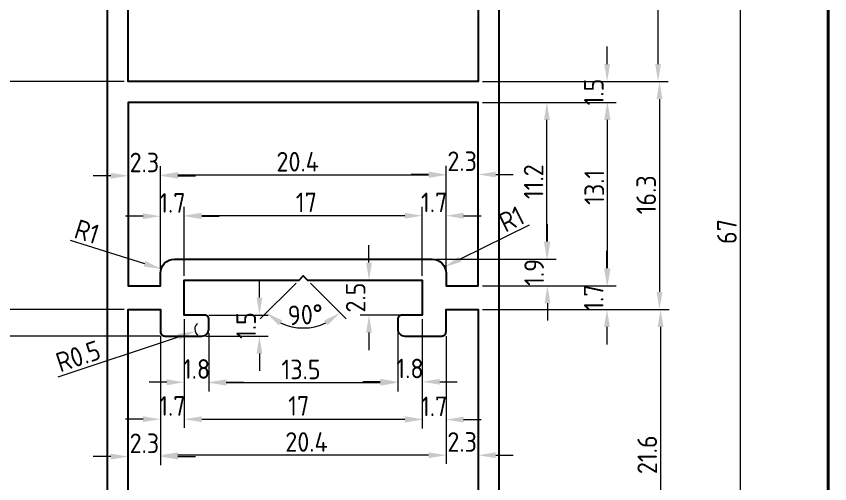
# Model space of a CAD drawing. Extents: x -52 to 128, y 228 to 491.
# Drawn here: x 12.2 to 128.4, y 353.8 to 420.7 of the extents above; entities that cross this region are included whole.
import ezdxf

# ---------------------------------------------------------------- set-up
doc = ezdxf.new("R2010")
doc.units = 0
doc.header["$MEASUREMENT"] = 0
doc.linetypes.add('SOLID', pattern=[0])
doc.layers.get('0').update_dxf_attribs({"linetype": 'SOLID'})
doc.layers.add('DIM', color=5, linetype='SOLID')
doc.styles.add('ISO Proportional', font='isocp')
doc.dimstyles.new('.5', dxfattribs={"dimtxt": 2.8, "dimasz": 2.5, "dimexe": 1.25, "dimexo": 0.6, "dimgap": 0.5, "dimtad": 3, "dimdec": 1, "dimlfac": 0.5, "dimdsep": 46, "dimlunit": 6, "dimtxsty": 'ISO Proportional', "dimcen": 0, "dimclrd": 252, "dimclre": 252, "dimclrt": 5, "dimadec": 0, "dimazin": 0, "dimtfac": 1, "dimtdec": 1, "dimtofl": 0, "dimtmove": 0, "dimatfit": 3, "dimfxl": 1, "dimtvp": 1, "dimtolj": 1, "dimtzin": 0, "dimlwd": 15, "dimlwe": 15, "dimarcsym": 0})

# ---------------------------------------------------------------- blocks, each defined once
blk = doc.blocks.new('*D199')
at = {"layer": 'Defpoints', "color": 0, "linetype": 'Continuous', "transparency": 16777216}
for p in [(73.22, 450.32), (73.22, 316.32), (115.65, 316.32)]:
    blk.add_point(p, dxfattribs=at)
at = {"layer": 'DIM', "color": 252, "linetype": 'Continuous', "lineweight": 15, "transparency": 16777216}
for p, q in [((73.82, 450.32), (116.9, 450.32)), ((115.65, 447.82), (115.65, 318.82)), ((73.82, 316.32), (116.9, 316.32))]:
    blk.add_line(p, q, dxfattribs=at)
at = {"layer": 'DIM', "color": 252, "linetype": 'Continuous', "transparency": 16777216}
for points in [[(115.24, 447.82), (116.07, 447.82), (115.65, 450.32)], [(115.24, 318.82), (116.07, 318.82), (115.65, 316.32)]]:
    blk.add_solid(points, dxfattribs=at)
at = {"layer": 'DIM', "color": 5, "linetype": 'Continuous', "transparency": 16777216, "insert": (113.75, 389.86), "char_height": 2.8, "attachment_point": 5, "rotation": 90, "style": 'ISO Proportional'}
blk.add_mtext('\\A1;67', dxfattribs=at)
blk = doc.blocks.new('*D200')
at = {"layer": 'Defpoints', "color": 0, "linetype": 'Continuous', "transparency": 16777216}
for p in [(78.22, 411.32), (78.22, 378.72), (104.12, 378.72)]:
    blk.add_point(p, dxfattribs=at)
at = {"layer": 'DIM', "color": 252, "linetype": 'Continuous', "lineweight": 15, "transparency": 16777216}
for p, q in [((78.82, 411.32), (105.37, 411.32)), ((104.12, 408.82), (104.12, 381.22)), ((78.82, 378.72), (105.37, 378.72))]:
    blk.add_line(p, q, dxfattribs=at)
at = {"layer": 'DIM', "color": 252, "linetype": 'Continuous', "transparency": 16777216}
for points in [[(103.7, 408.82), (104.54, 408.82), (104.12, 411.32)], [(103.7, 381.22), (104.54, 381.22), (104.12, 378.72)]]:
    blk.add_solid(points, dxfattribs=at)
at = {"layer": 'DIM', "color": 5, "linetype": 'Continuous', "transparency": 16777216, "insert": (102.22, 395.11), "char_height": 2.8, "attachment_point": 5, "rotation": 90, "style": 'ISO Proportional'}
blk.add_mtext('\\A1;16.3', dxfattribs=at)
blk = doc.blocks.new('*D201')
at = {"layer": 'Defpoints', "color": 0, "linetype": 'Continuous', "transparency": 16777216}
for p in [(73.22, 447.32), (103.92, 447.32), (78.22, 411.32)]:
    blk.add_point(p, dxfattribs=at)
at = {"layer": 'DIM', "color": 252, "linetype": 'Continuous', "lineweight": 15, "transparency": 16777216}
for p, q in [((73.82, 447.32), (105.17, 447.32)), ((103.92, 413.82), (103.92, 444.82)), ((78.82, 411.32), (105.17, 411.32))]:
    blk.add_line(p, q, dxfattribs=at)
at = {"layer": 'DIM', "color": 252, "linetype": 'Continuous', "transparency": 16777216}
for points in [[(103.5, 444.82), (104.33, 444.82), (103.92, 447.32)], [(103.5, 413.82), (104.33, 413.82), (103.92, 411.32)]]:
    blk.add_solid(points, dxfattribs=at)
at = {"layer": 'DIM', "color": 5, "linetype": 'Continuous', "transparency": 16777216, "insert": (102.02, 429.93), "char_height": 2.8, "attachment_point": 5, "rotation": 90, "style": 'ISO Proportional'}
blk.add_mtext('\\A1;18', dxfattribs=at)
blk = doc.blocks.new('*D204')
at = {"layer": 'Defpoints', "color": 0, "linetype": 'Continuous', "transparency": 16777216}
for p in [(78.22, 408.32), (96.7, 408.32), (78.22, 382.12)]:
    blk.add_point(p, dxfattribs=at)
at = {"layer": 'DIM', "color": 252, "linetype": 'Continuous', "lineweight": 15, "transparency": 16777216}
for p, q in [((78.82, 408.32), (97.95, 408.32)), ((96.7, 384.62), (96.7, 405.82)), ((78.82, 382.12), (97.95, 382.12))]:
    blk.add_line(p, q, dxfattribs=at)
at = {"layer": 'DIM', "color": 252, "linetype": 'Continuous', "transparency": 16777216}
for points in [[(96.28, 405.82), (97.12, 405.82), (96.7, 408.32)], [(96.28, 384.62), (97.12, 384.62), (96.7, 382.12)]]:
    blk.add_solid(points, dxfattribs=at)
at = {"layer": 'DIM', "color": 5, "linetype": 'Continuous', "transparency": 16777216, "insert": (94.8, 396.19), "char_height": 2.8, "attachment_point": 5, "rotation": 90, "style": 'ISO Proportional'}
blk.add_mtext('\\A1;13.1', dxfattribs=at)
blk = doc.blocks.new('*D205')
at = {"layer": 'Defpoints', "color": 0, "linetype": 'Continuous', "transparency": 16777216}
for p in [(78.22, 411.32), (96.64, 411.32), (78.22, 408.32)]:
    blk.add_point(p, dxfattribs=at)
at = {"layer": 'DIM', "color": 252, "linetype": 'Continuous', "lineweight": 15, "transparency": 16777216}
for p, q in [((96.64, 413.82), (96.64, 416.32)), ((78.82, 411.32), (97.89, 411.32)), ((78.82, 408.32), (97.89, 408.32)), ((96.64, 405.82), (96.64, 403.32))]:
    blk.add_line(p, q, dxfattribs=at)
at = {"layer": 'DIM', "color": 252, "linetype": 'Continuous', "transparency": 16777216}
for points in [[(96.22, 413.82), (97.05, 413.82), (96.64, 411.32)], [(96.22, 405.82), (97.05, 405.82), (96.64, 408.32)]]:
    blk.add_solid(points, dxfattribs=at)
at = {"layer": 'DIM', "color": 5, "linetype": 'Continuous', "transparency": 16777216, "insert": (94.74, 409.82), "char_height": 2.8, "attachment_point": 5, "rotation": 90, "style": 'ISO Proportional'}
blk.add_mtext('\\A1;1.5', dxfattribs=at)
blk = doc.blocks.new('*D206')
at = {"layer": 'Defpoints', "color": 0, "linetype": 'Continuous', "transparency": 16777216}
for p in [(78.22, 382.12), (96.61, 382.12), (78.22, 378.72)]:
    blk.add_point(p, dxfattribs=at)
at = {"layer": 'DIM', "color": 252, "linetype": 'Continuous', "lineweight": 15, "transparency": 16777216}
for p, q in [((96.61, 384.62), (96.61, 387.12)), ((78.82, 382.12), (97.86, 382.12)), ((78.82, 378.72), (97.86, 378.72)), ((96.61, 376.22), (96.61, 373.72))]:
    blk.add_line(p, q, dxfattribs=at)
at = {"layer": 'DIM', "color": 252, "linetype": 'Continuous', "transparency": 16777216}
for points in [[(96.2, 384.62), (97.03, 384.62), (96.61, 382.12)], [(96.2, 376.22), (97.03, 376.22), (96.61, 378.72)]]:
    blk.add_solid(points, dxfattribs=at)
at = {"layer": 'DIM', "color": 5, "linetype": 'Continuous', "transparency": 16777216, "insert": (94.71, 380.42), "char_height": 2.8, "attachment_point": 5, "rotation": 90, "style": 'ISO Proportional'}
blk.add_mtext('\\A1;1.7', dxfattribs=at)
blk = doc.blocks.new('*D207')
at = {"layer": 'Defpoints', "color": 0, "linetype": 'Continuous', "transparency": 16777216}
for p in [(78.22, 378.72), (78.22, 335.52), (104.27, 335.52)]:
    blk.add_point(p, dxfattribs=at)
at = {"layer": 'DIM', "color": 252, "linetype": 'Continuous', "lineweight": 15, "transparency": 16777216}
for p, q in [((78.82, 378.72), (105.52, 378.72)), ((104.27, 376.22), (104.27, 338.02)), ((78.82, 335.52), (105.52, 335.52))]:
    blk.add_line(p, q, dxfattribs=at)
at = {"layer": 'DIM', "color": 252, "linetype": 'Continuous', "transparency": 16777216}
for points in [[(103.85, 376.22), (104.68, 376.22), (104.27, 378.72)], [(103.85, 338.02), (104.68, 338.02), (104.27, 335.52)]]:
    blk.add_solid(points, dxfattribs=at)
at = {"layer": 'DIM', "color": 5, "linetype": 'Continuous', "transparency": 16777216, "insert": (102.37, 357.94), "char_height": 2.8, "attachment_point": 5, "rotation": 90, "style": 'ISO Proportional'}
blk.add_mtext('\\A1;21.6', dxfattribs=at)
blk = doc.blocks.new('*D209')
at = {"layer": 'Defpoints', "color": 0, "linetype": 'Continuous', "transparency": 16777216}
for p in [(78.22, 408.32), (88.03, 408.32), (71.62, 385.92)]:
    blk.add_point(p, dxfattribs=at)
at = {"layer": 'DIM', "color": 252, "linetype": 'Continuous', "lineweight": 15, "transparency": 16777216}
for p, q in [((78.82, 408.32), (89.28, 408.32)), ((88.03, 388.42), (88.03, 405.82)), ((72.22, 385.92), (89.28, 385.92))]:
    blk.add_line(p, q, dxfattribs=at)
at = {"layer": 'DIM', "color": 252, "linetype": 'Continuous', "transparency": 16777216}
for points in [[(87.61, 405.82), (88.45, 405.82), (88.03, 408.32)], [(87.61, 388.42), (88.45, 388.42), (88.03, 385.92)]]:
    blk.add_solid(points, dxfattribs=at)
at = {"layer": 'DIM', "color": 5, "linetype": 'Continuous', "transparency": 16777216, "insert": (86.13, 396.99), "char_height": 2.8, "attachment_point": 5, "rotation": 90, "style": 'ISO Proportional'}
blk.add_mtext('\\A1;11.2', dxfattribs=at)
blk = doc.blocks.new('*D210')
at = {"layer": 'Defpoints', "color": 0, "linetype": 'Continuous', "transparency": 16777216}
for p in [(71.62, 385.92), (88.11, 385.92), (78.22, 382.12)]:
    blk.add_point(p, dxfattribs=at)
at = {"layer": 'DIM', "color": 252, "linetype": 'Continuous', "lineweight": 15, "transparency": 16777216}
for p, q in [((88.11, 388.42), (88.11, 390.92)), ((72.22, 385.92), (89.36, 385.92)), ((78.82, 382.12), (89.36, 382.12)), ((88.11, 379.62), (88.11, 377.12))]:
    blk.add_line(p, q, dxfattribs=at)
at = {"layer": 'DIM', "color": 252, "linetype": 'Continuous', "transparency": 16777216}
for points in [[(87.69, 388.42), (88.52, 388.42), (88.11, 385.92)], [(87.69, 379.62), (88.52, 379.62), (88.11, 382.12)]]:
    blk.add_solid(points, dxfattribs=at)
at = {"layer": 'DIM', "color": 5, "linetype": 'Continuous', "transparency": 16777216, "insert": (86.21, 384.02), "char_height": 2.8, "attachment_point": 5, "rotation": 90, "style": 'ISO Proportional'}
blk.add_mtext('\\A1;1.9', dxfattribs=at)
blk = doc.blocks.new('*D211')
at = {"layer": 'Defpoints', "color": 0, "linetype": 'Continuous', "transparency": 16777216}
for p in [(32.82, 397.95), (32.82, 383.92), (73.62, 383.92)]:
    blk.add_point(p, dxfattribs=at)
at = {"layer": 'DIM', "color": 252, "linetype": 'Continuous', "lineweight": 15, "transparency": 16777216}
for p, q in [((32.82, 384.52), (32.82, 399.2)), ((73.62, 384.52), (73.62, 399.2)), ((71.12, 397.95), (35.32, 397.95))]:
    blk.add_line(p, q, dxfattribs=at)
at = {"layer": 'DIM', "color": 252, "linetype": 'Continuous', "transparency": 16777216}
for points in [[(35.32, 398.37), (35.32, 397.53), (32.82, 397.95)], [(71.12, 398.37), (71.12, 397.53), (73.62, 397.95)]]:
    blk.add_solid(points, dxfattribs=at)
at = {"layer": 'DIM', "color": 5, "linetype": 'Continuous', "transparency": 16777216, "insert": (52.42, 399.85), "char_height": 2.8, "attachment_point": 5, "style": 'ISO Proportional'}
blk.add_mtext('\\A1;20.4', dxfattribs=at)
blk = doc.blocks.new('*D212')
at = {"layer": 'Defpoints', "color": 0, "linetype": 'Continuous', "transparency": 16777216}
for p in [(78.22, 398.02), (73.62, 383.92), (78.22, 382.12)]:
    blk.add_point(p, dxfattribs=at)
at = {"layer": 'DIM', "color": 252, "linetype": 'Continuous', "lineweight": 15, "transparency": 16777216}
for p, q in [((73.62, 384.52), (73.62, 399.27)), ((78.22, 382.72), (78.22, 399.27)), ((71.12, 398.02), (68.62, 398.02)), ((80.72, 398.02), (83.22, 398.02))]:
    blk.add_line(p, q, dxfattribs=at)
at = {"layer": 'DIM', "color": 252, "linetype": 'Continuous', "transparency": 16777216}
for points in [[(71.12, 398.44), (71.12, 397.61), (73.62, 398.02)], [(80.72, 398.44), (80.72, 397.61), (78.22, 398.02)]]:
    blk.add_solid(points, dxfattribs=at)
at = {"layer": 'DIM', "color": 5, "linetype": 'Continuous', "transparency": 16777216, "insert": (75.92, 399.92), "char_height": 2.8, "attachment_point": 5, "style": 'ISO Proportional'}
blk.add_mtext('\\A1;2.3', dxfattribs=at)
blk = doc.blocks.new('*D213')
at = {"layer": 'Defpoints', "color": 0, "linetype": 'Continuous', "transparency": 16777216}
for p in [(28.22, 397.84), (32.82, 383.92), (28.22, 382.12)]:
    blk.add_point(p, dxfattribs=at)
at = {"layer": 'DIM', "color": 252, "linetype": 'Continuous', "lineweight": 15, "transparency": 16777216}
for p, q in [((28.22, 382.72), (28.22, 399.09)), ((32.82, 384.52), (32.82, 399.09)), ((25.72, 397.84), (23.22, 397.84)), ((35.32, 397.84), (37.82, 397.84))]:
    blk.add_line(p, q, dxfattribs=at)
at = {"layer": 'DIM', "color": 252, "linetype": 'Continuous', "transparency": 16777216}
for points in [[(25.72, 398.26), (25.72, 397.43), (28.22, 397.84)], [(35.32, 398.26), (35.32, 397.43), (32.82, 397.84)]]:
    blk.add_solid(points, dxfattribs=at)
at = {"layer": 'DIM', "color": 5, "linetype": 'Continuous', "transparency": 16777216, "insert": (30.52, 399.74), "char_height": 2.8, "attachment_point": 5, "style": 'ISO Proportional'}
blk.add_mtext('\\A1;2.3', dxfattribs=at)
blk = doc.blocks.new('*D214')
at = {"layer": 'Defpoints', "color": 0, "linetype": 'Continuous', "transparency": 16777216}
for p in [(36.22, 392.13), (36.22, 382.92), (70.22, 382.92)]:
    blk.add_point(p, dxfattribs=at)
at = {"layer": 'DIM', "color": 252, "linetype": 'Continuous', "lineweight": 15, "transparency": 16777216}
for p, q in [((36.22, 383.52), (36.22, 393.38)), ((70.22, 383.52), (70.22, 393.38)), ((67.72, 392.13), (38.72, 392.13))]:
    blk.add_line(p, q, dxfattribs=at)
at = {"layer": 'DIM', "color": 252, "linetype": 'Continuous', "transparency": 16777216}
for points in [[(38.72, 392.55), (38.72, 391.71), (36.22, 392.13)], [(67.72, 392.55), (67.72, 391.71), (70.22, 392.13)]]:
    blk.add_solid(points, dxfattribs=at)
at = {"layer": 'DIM', "color": 5, "linetype": 'Continuous', "transparency": 16777216, "insert": (53.66, 394.03), "char_height": 2.8, "attachment_point": 5, "style": 'ISO Proportional'}
blk.add_mtext('\\A1;17', dxfattribs=at)
blk = doc.blocks.new('*D215')
at = {"layer": 'Defpoints', "color": 0, "linetype": 'Continuous', "transparency": 16777216}
for p in [(73.62, 392.13), (73.62, 383.92), (70.22, 382.92)]:
    blk.add_point(p, dxfattribs=at)
at = {"layer": 'DIM', "color": 252, "linetype": 'Continuous', "lineweight": 15, "transparency": 16777216}
for p, q in [((70.22, 383.52), (70.22, 393.38)), ((73.62, 384.52), (73.62, 393.38)), ((67.72, 392.13), (65.22, 392.13)), ((76.12, 392.13), (78.62, 392.13))]:
    blk.add_line(p, q, dxfattribs=at)
at = {"layer": 'DIM', "color": 252, "linetype": 'Continuous', "transparency": 16777216}
for points in [[(67.72, 392.55), (67.72, 391.71), (70.22, 392.13)], [(76.12, 392.55), (76.12, 391.71), (73.62, 392.13)]]:
    blk.add_solid(points, dxfattribs=at)
at = {"layer": 'DIM', "color": 5, "linetype": 'Continuous', "transparency": 16777216, "insert": (71.92, 394.03), "char_height": 2.8, "attachment_point": 5, "style": 'ISO Proportional'}
blk.add_mtext('\\A1;1.7', dxfattribs=at)
blk = doc.blocks.new('*D216')
at = {"layer": 'Defpoints', "color": 0, "linetype": 'Continuous', "transparency": 16777216}
for p in [(32.82, 392.06), (32.82, 383.92), (36.22, 382.92)]:
    blk.add_point(p, dxfattribs=at)
at = {"layer": 'DIM', "color": 252, "linetype": 'Continuous', "lineweight": 15, "transparency": 16777216}
for p, q in [((32.82, 384.52), (32.82, 393.31)), ((36.22, 383.52), (36.22, 393.31)), ((30.32, 392.06), (27.82, 392.06)), ((38.72, 392.06), (41.22, 392.06))]:
    blk.add_line(p, q, dxfattribs=at)
at = {"layer": 'DIM', "color": 252, "linetype": 'Continuous', "transparency": 16777216}
for points in [[(30.32, 392.48), (30.32, 391.65), (32.82, 392.06)], [(38.72, 392.48), (38.72, 391.65), (36.22, 392.06)]]:
    blk.add_solid(points, dxfattribs=at)
at = {"layer": 'DIM', "color": 5, "linetype": 'Continuous', "transparency": 16777216, "insert": (34.52, 393.96), "char_height": 2.8, "attachment_point": 5, "style": 'ISO Proportional'}
blk.add_mtext('\\A1;1.7', dxfattribs=at)
blk = doc.blocks.new('*D217')
at = {"layer": 'Defpoints', "color": 0, "linetype": 'Continuous', "transparency": 16777216}
for p in [(32.82, 375.52), (73.62, 375.52), (32.82, 357.87)]:
    blk.add_point(p, dxfattribs=at)
at = {"layer": 'DIM', "color": 252, "linetype": 'Continuous', "lineweight": 15, "transparency": 16777216}
for p, q in [((32.82, 374.92), (32.82, 356.62)), ((73.62, 374.92), (73.62, 356.62)), ((71.12, 357.87), (35.32, 357.87))]:
    blk.add_line(p, q, dxfattribs=at)
at = {"layer": 'DIM', "color": 252, "linetype": 'Continuous', "transparency": 16777216}
for points in [[(35.32, 358.29), (35.32, 357.46), (32.82, 357.87)], [(71.12, 358.29), (71.12, 357.46), (73.62, 357.87)]]:
    blk.add_solid(points, dxfattribs=at)
at = {"layer": 'DIM', "color": 5, "linetype": 'Continuous', "transparency": 16777216, "insert": (53.68, 359.77), "char_height": 2.8, "attachment_point": 5, "style": 'ISO Proportional'}
blk.add_mtext('\\A1;20.4', dxfattribs=at)
blk = doc.blocks.new('*D218')
at = {"layer": 'Defpoints', "color": 0, "linetype": 'Continuous', "transparency": 16777216}
for p in [(36.22, 377.92), (70.22, 377.92), (70.22, 363.03)]:
    blk.add_point(p, dxfattribs=at)
at = {"layer": 'DIM', "color": 252, "linetype": 'Continuous', "lineweight": 15, "transparency": 16777216}
for p, q in [((36.22, 377.32), (36.22, 361.78)), ((70.22, 377.32), (70.22, 361.78)), ((38.72, 363.03), (67.72, 363.03))]:
    blk.add_line(p, q, dxfattribs=at)
at = {"layer": 'DIM', "color": 252, "linetype": 'Continuous', "transparency": 16777216}
for points in [[(38.72, 363.44), (38.72, 362.61), (36.22, 363.03)], [(67.72, 363.44), (67.72, 362.61), (70.22, 363.03)]]:
    blk.add_solid(points, dxfattribs=at)
at = {"layer": 'DIM', "color": 5, "linetype": 'Continuous', "transparency": 16777216, "insert": (52.57, 364.93), "char_height": 2.8, "attachment_point": 5, "style": 'ISO Proportional'}
blk.add_mtext('\\A1;17', dxfattribs=at)
blk = doc.blocks.new('*D219')
at = {"layer": 'Defpoints', "color": 0, "linetype": 'Continuous', "transparency": 16777216}
for p in [(39.72, 375.92), (66.72, 375.92), (39.72, 368.24)]:
    blk.add_point(p, dxfattribs=at)
at = {"layer": 'DIM', "color": 252, "linetype": 'Continuous', "lineweight": 15, "transparency": 16777216}
for p, q in [((39.72, 375.32), (39.72, 366.99)), ((66.72, 375.32), (66.72, 366.99)), ((64.22, 368.24), (42.22, 368.24))]:
    blk.add_line(p, q, dxfattribs=at)
at = {"layer": 'DIM', "color": 252, "linetype": 'Continuous', "transparency": 16777216}
for points in [[(42.22, 368.66), (42.22, 367.83), (39.72, 368.24)], [(64.22, 368.66), (64.22, 367.83), (66.72, 368.24)]]:
    blk.add_solid(points, dxfattribs=at)
at = {"layer": 'DIM', "color": 5, "linetype": 'Continuous', "transparency": 16777216, "insert": (52.9, 370.14), "char_height": 2.8, "attachment_point": 5, "style": 'ISO Proportional'}
blk.add_mtext('\\A1;13.5', dxfattribs=at)
blk = doc.blocks.new('*D220')
at = {"layer": 'Defpoints', "color": 0, "linetype": 'Continuous', "transparency": 16777216}
for p in [(70.22, 377.92), (73.62, 375.52), (73.62, 362.96)]:
    blk.add_point(p, dxfattribs=at)
at = {"layer": 'DIM', "color": 252, "linetype": 'Continuous', "lineweight": 15, "transparency": 16777216}
for p, q in [((70.22, 377.32), (70.22, 361.71)), ((73.62, 374.92), (73.62, 361.71)), ((67.72, 362.96), (65.22, 362.96)), ((76.12, 362.96), (78.62, 362.96))]:
    blk.add_line(p, q, dxfattribs=at)
at = {"layer": 'DIM', "color": 252, "linetype": 'Continuous', "transparency": 16777216}
for points in [[(67.72, 363.38), (67.72, 362.55), (70.22, 362.96)], [(76.12, 363.38), (76.12, 362.55), (73.62, 362.96)]]:
    blk.add_solid(points, dxfattribs=at)
at = {"layer": 'DIM', "color": 5, "linetype": 'Continuous', "transparency": 16777216, "insert": (71.92, 364.86), "char_height": 2.8, "attachment_point": 5, "style": 'ISO Proportional'}
blk.add_mtext('\\A1;1.7', dxfattribs=at)
blk = doc.blocks.new('*D221')
at = {"layer": 'Defpoints', "color": 0, "linetype": 'Continuous', "transparency": 16777216}
for p in [(70.22, 377.92), (66.72, 375.92), (70.22, 368.38)]:
    blk.add_point(p, dxfattribs=at)
at = {"layer": 'DIM', "color": 252, "linetype": 'Continuous', "lineweight": 15, "transparency": 16777216}
for p, q in [((70.22, 377.32), (70.22, 367.13)), ((66.72, 375.32), (66.72, 367.13)), ((64.22, 368.38), (61.72, 368.38)), ((72.72, 368.38), (75.22, 368.38))]:
    blk.add_line(p, q, dxfattribs=at)
at = {"layer": 'DIM', "color": 252, "linetype": 'Continuous', "transparency": 16777216}
for points in [[(64.22, 368.79), (64.22, 367.96), (66.72, 368.38)], [(72.72, 368.79), (72.72, 367.96), (70.22, 368.38)]]:
    blk.add_solid(points, dxfattribs=at)
at = {"layer": 'DIM', "color": 5, "linetype": 'Continuous', "transparency": 16777216, "insert": (68.47, 370.28), "char_height": 2.8, "attachment_point": 5, "style": 'ISO Proportional'}
blk.add_mtext('\\A1;1.8', dxfattribs=at)
blk = doc.blocks.new('*D222')
at = {"layer": 'Defpoints', "color": 0, "linetype": 'Continuous', "transparency": 16777216}
for p in [(36.22, 377.92), (39.72, 375.92), (36.22, 368.31)]:
    blk.add_point(p, dxfattribs=at)
at = {"layer": 'DIM', "color": 252, "linetype": 'Continuous', "lineweight": 15, "transparency": 16777216}
for p, q in [((36.22, 377.32), (36.22, 367.06)), ((39.72, 375.32), (39.72, 367.06)), ((33.72, 368.31), (31.22, 368.31)), ((42.22, 368.31), (44.72, 368.31))]:
    blk.add_line(p, q, dxfattribs=at)
at = {"layer": 'DIM', "color": 252, "linetype": 'Continuous', "transparency": 16777216}
for points in [[(33.72, 368.72), (33.72, 367.89), (36.22, 368.31)], [(42.22, 368.72), (42.22, 367.89), (39.72, 368.31)]]:
    blk.add_solid(points, dxfattribs=at)
at = {"layer": 'DIM', "color": 5, "linetype": 'Continuous', "transparency": 16777216, "insert": (37.97, 370.21), "char_height": 2.8, "attachment_point": 5, "style": 'ISO Proportional'}
blk.add_mtext('\\A1;1.8', dxfattribs=at)
blk = doc.blocks.new('*D223')
at = {"layer": 'Defpoints', "color": 0, "linetype": 'Continuous', "transparency": 16777216}
for p in [(36.22, 377.92), (32.82, 375.52), (32.82, 363.02)]:
    blk.add_point(p, dxfattribs=at)
at = {"layer": 'DIM', "color": 252, "linetype": 'Continuous', "lineweight": 15, "transparency": 16777216}
for p, q in [((36.22, 377.32), (36.22, 361.77)), ((32.82, 374.92), (32.82, 361.77)), ((30.32, 363.02), (27.82, 363.02)), ((38.72, 363.02), (41.22, 363.02))]:
    blk.add_line(p, q, dxfattribs=at)
at = {"layer": 'DIM', "color": 252, "linetype": 'Continuous', "transparency": 16777216}
for points in [[(30.32, 363.44), (30.32, 362.61), (32.82, 363.02)], [(38.72, 363.44), (38.72, 362.61), (36.22, 363.02)]]:
    blk.add_solid(points, dxfattribs=at)
at = {"layer": 'DIM', "color": 5, "linetype": 'Continuous', "transparency": 16777216, "insert": (34.52, 364.92), "char_height": 2.8, "attachment_point": 5, "style": 'ISO Proportional'}
blk.add_mtext('\\A1;1.7', dxfattribs=at)
blk = doc.blocks.new('*D224')
at = {"layer": 'Defpoints', "color": 0, "linetype": 'Continuous', "transparency": 16777216}
for p in [(78.22, 378.72), (73.62, 375.52), (78.22, 357.87)]:
    blk.add_point(p, dxfattribs=at)
at = {"layer": 'DIM', "color": 252, "linetype": 'Continuous', "lineweight": 15, "transparency": 16777216}
for p, q in [((78.22, 378.12), (78.22, 356.62)), ((73.62, 374.92), (73.62, 356.62)), ((71.12, 357.87), (68.62, 357.87)), ((80.72, 357.87), (83.22, 357.87))]:
    blk.add_line(p, q, dxfattribs=at)
at = {"layer": 'DIM', "color": 252, "linetype": 'Continuous', "transparency": 16777216}
for points in [[(71.12, 358.29), (71.12, 357.45), (73.62, 357.87)], [(80.72, 358.29), (80.72, 357.45), (78.22, 357.87)]]:
    blk.add_solid(points, dxfattribs=at)
at = {"layer": 'DIM', "color": 5, "linetype": 'Continuous', "transparency": 16777216, "insert": (75.92, 359.77), "char_height": 2.8, "attachment_point": 5, "style": 'ISO Proportional'}
blk.add_mtext('\\A1;2.3', dxfattribs=at)
blk = doc.blocks.new('*D225')
at = {"layer": 'Defpoints', "color": 0, "linetype": 'Continuous', "transparency": 16777216}
for p in [(28.22, 378.72), (32.82, 375.52), (28.22, 357.68)]:
    blk.add_point(p, dxfattribs=at)
at = {"layer": 'DIM', "color": 252, "linetype": 'Continuous', "lineweight": 15, "transparency": 16777216}
for p, q in [((28.22, 378.12), (28.22, 356.43)), ((32.82, 374.92), (32.82, 356.43)), ((25.72, 357.68), (23.22, 357.68)), ((35.32, 357.68), (37.82, 357.68))]:
    blk.add_line(p, q, dxfattribs=at)
at = {"layer": 'DIM', "color": 252, "linetype": 'Continuous', "transparency": 16777216}
for points in [[(25.72, 358.1), (25.72, 357.26), (28.22, 357.68)], [(35.32, 358.1), (35.32, 357.26), (32.82, 357.68)]]:
    blk.add_solid(points, dxfattribs=at)
at = {"layer": 'DIM', "color": 5, "linetype": 'Continuous', "transparency": 16777216, "insert": (30.52, 359.58), "char_height": 2.8, "attachment_point": 5, "style": 'ISO Proportional'}
blk.add_mtext('\\A1;2.3', dxfattribs=at)
blk = doc.blocks.new('*D226')
at = {"layer": 'Defpoints', "color": 0, "linetype": 'Continuous', "transparency": 16777216}
for p in [(33.22, 450.32), (-8, 316.32), (33.22, 316.32)]:
    blk.add_point(p, dxfattribs=at)
at = {"layer": 'DIM', "color": 252, "linetype": 'Continuous', "lineweight": 15, "transparency": 16777216}
for p, q in [((32.62, 450.32), (-9.25, 450.32)), ((-8, 447.82), (-8, 318.82)), ((32.62, 316.32), (-9.25, 316.32))]:
    blk.add_line(p, q, dxfattribs=at)
at = {"layer": 'DIM', "color": 252, "linetype": 'Continuous', "transparency": 16777216}
for points in [[(-8.41, 447.82), (-7.58, 447.82), (-8, 450.32)], [(-8.41, 318.82), (-7.58, 318.82), (-8, 316.32)]]:
    blk.add_solid(points, dxfattribs=at)
at = {"layer": 'DIM', "color": 5, "linetype": 'Continuous', "transparency": 16777216, "insert": (-9.9, 382.12), "char_height": 2.8, "attachment_point": 5, "rotation": 90, "style": 'ISO Proportional'}
blk.add_mtext('\\A1;67', dxfattribs=at)
blk = doc.blocks.new('*D227')
at = {"layer": 'Defpoints', "color": 0, "linetype": 'Continuous', "transparency": 16777216}
for p in [(2.51, 432.32), (28.22, 432.32), (28.22, 411.32)]:
    blk.add_point(p, dxfattribs=at)
at = {"layer": 'DIM', "color": 252, "linetype": 'Continuous', "lineweight": 15, "transparency": 16777216}
for p, q in [((27.62, 432.32), (1.26, 432.32)), ((2.51, 413.82), (2.51, 429.82)), ((27.62, 411.32), (1.26, 411.32))]:
    blk.add_line(p, q, dxfattribs=at)
at = {"layer": 'DIM', "color": 252, "linetype": 'Continuous', "transparency": 16777216}
for points in [[(2.1, 429.82), (2.93, 429.82), (2.51, 432.32)], [(2.1, 413.82), (2.93, 413.82), (2.51, 411.32)]]:
    blk.add_solid(points, dxfattribs=at)
at = {"layer": 'DIM', "color": 5, "linetype": 'Continuous', "transparency": 16777216, "insert": (0.61, 422.64), "char_height": 2.8, "attachment_point": 5, "rotation": 90, "style": 'ISO Proportional'}
blk.add_mtext('\\A1;10.5', dxfattribs=at)
blk = doc.blocks.new('*D235')
at = {"layer": 'Defpoints', "color": 0, "linetype": 'Continuous', "transparency": 16777216}
for p in [(28.22, 411.32), (2.53, 378.72), (28.22, 378.72)]:
    blk.add_point(p, dxfattribs=at)
at = {"layer": 'DIM', "color": 252, "linetype": 'Continuous', "lineweight": 15, "transparency": 16777216}
for p, q in [((27.62, 411.32), (1.28, 411.32)), ((2.53, 408.82), (2.53, 381.22)), ((27.62, 378.72), (1.28, 378.72))]:
    blk.add_line(p, q, dxfattribs=at)
at = {"layer": 'DIM', "color": 252, "linetype": 'Continuous', "transparency": 16777216}
for points in [[(2.12, 408.82), (2.95, 408.82), (2.53, 411.32)], [(2.12, 381.22), (2.95, 381.22), (2.53, 378.72)]]:
    blk.add_solid(points, dxfattribs=at)
at = {"layer": 'DIM', "color": 5, "linetype": 'Continuous', "transparency": 16777216, "insert": (0.63, 396.69), "char_height": 2.8, "attachment_point": 5, "rotation": 90, "style": 'ISO Proportional'}
blk.add_mtext('\\A1;16.3', dxfattribs=at)
blk = doc.blocks.new('*D236')
at = {"layer": 'Defpoints', "color": 0, "linetype": 'Continuous', "transparency": 16777216}
for p in [(28.22, 378.72), (2.54, 374.92), (33.42, 374.92)]:
    blk.add_point(p, dxfattribs=at)
at = {"layer": 'DIM', "color": 252, "linetype": 'Continuous', "lineweight": 15, "transparency": 16777216}
for p, q in [((2.54, 381.22), (2.54, 383.72)), ((27.62, 378.72), (1.29, 378.72)), ((32.82, 374.92), (1.29, 374.92)), ((2.54, 372.42), (2.54, 369.92))]:
    blk.add_line(p, q, dxfattribs=at)
at = {"layer": 'DIM', "color": 252, "linetype": 'Continuous', "transparency": 16777216}
for points in [[(2.13, 381.22), (2.96, 381.22), (2.54, 378.72)], [(2.13, 372.42), (2.96, 372.42), (2.54, 374.92)]]:
    blk.add_solid(points, dxfattribs=at)
at = {"layer": 'DIM', "color": 5, "linetype": 'Continuous', "transparency": 16777216, "insert": (0.64, 376.82), "char_height": 2.8, "attachment_point": 5, "rotation": 90, "style": 'ISO Proportional'}
blk.add_mtext('\\A1;1.9', dxfattribs=at)
blk = doc.blocks.new('*D237')
at = {"layer": 'Defpoints', "color": 0, "linetype": 'Continuous', "transparency": 16777216}
for p in [(33.42, 374.92), (2.63, 335.52), (28.22, 335.52)]:
    blk.add_point(p, dxfattribs=at)
at = {"layer": 'DIM', "color": 252, "linetype": 'Continuous', "lineweight": 15, "transparency": 16777216}
for p, q in [((32.82, 374.92), (1.38, 374.92)), ((2.63, 372.42), (2.63, 338.02)), ((27.62, 335.52), (1.38, 335.52))]:
    blk.add_line(p, q, dxfattribs=at)
at = {"layer": 'DIM', "color": 252, "linetype": 'Continuous', "transparency": 16777216}
for points in [[(2.21, 372.42), (3.05, 372.42), (2.63, 374.92)], [(2.21, 338.02), (3.05, 338.02), (2.63, 335.52)]]:
    blk.add_solid(points, dxfattribs=at)
at = {"layer": 'DIM', "color": 5, "linetype": 'Continuous', "transparency": 16777216, "insert": (0.73, 355.03), "char_height": 2.8, "attachment_point": 5, "rotation": 90, "style": 'ISO Proportional'}
blk.add_mtext('\\A1;19.7', dxfattribs=at)
blk = doc.blocks.new('*D245')
at = {"layer": 'Defpoints', "color": 0, "linetype": 'Continuous', "transparency": 16777216}
for p in [(62.61, 382.92), (70.22, 382.92), (70.22, 377.92)]:
    blk.add_point(p, dxfattribs=at)
at = {"layer": 'DIM', "color": 252, "linetype": 'Continuous', "lineweight": 15, "transparency": 16777216}
for p, q in [((62.61, 385.42), (62.61, 387.92)), ((69.62, 382.92), (61.36, 382.92)), ((69.62, 377.92), (61.36, 377.92)), ((62.61, 375.42), (62.61, 372.92))]:
    blk.add_line(p, q, dxfattribs=at)
at = {"layer": 'DIM', "color": 252, "linetype": 'Continuous', "transparency": 16777216}
for points in [[(62.2, 385.42), (63.03, 385.42), (62.61, 382.92)], [(62.2, 375.42), (63.03, 375.42), (62.61, 377.92)]]:
    blk.add_solid(points, dxfattribs=at)
at = {"layer": 'DIM', "color": 5, "linetype": 'Continuous', "transparency": 16777216, "insert": (60.71, 380.42), "char_height": 2.8, "attachment_point": 5, "rotation": 90, "style": 'ISO Proportional'}
blk.add_mtext('\\A1;2.5', dxfattribs=at)
blk = doc.blocks.new('*D246')
at = {"layer": 'Defpoints', "color": 0, "linetype": 'Continuous', "transparency": 16777216}
for p in [(39.12, 377.92), (46.96, 377.92), (38.72, 374.92)]:
    blk.add_point(p, dxfattribs=at)
at = {"layer": 'DIM', "color": 252, "linetype": 'Continuous', "lineweight": 15, "transparency": 16777216}
for p, q in [((46.96, 380.42), (46.96, 382.92)), ((39.72, 377.92), (48.21, 377.92)), ((39.32, 374.92), (48.21, 374.92)), ((46.96, 372.42), (46.96, 369.92))]:
    blk.add_line(p, q, dxfattribs=at)
at = {"layer": 'DIM', "color": 252, "linetype": 'Continuous', "transparency": 16777216}
for points in [[(46.54, 380.42), (47.37, 380.42), (46.96, 377.92)], [(46.54, 372.42), (47.37, 372.42), (46.96, 374.92)]]:
    blk.add_solid(points, dxfattribs=at)
at = {"layer": 'DIM', "color": 5, "linetype": 'Continuous', "transparency": 16777216, "insert": (45.06, 376.42), "char_height": 2.8, "attachment_point": 5, "rotation": 90, "style": 'ISO Proportional'}
blk.add_mtext('\\A1;1.5', dxfattribs=at)
blk = doc.blocks.new('*D258')
at = {"layer": 'Defpoints', "color": 0, "linetype": 'Continuous', "transparency": 16777216}
for p in [(32.91, 384.52), (34.82, 383.92)]:
    blk.add_point(p, dxfattribs=at)
at = {"layer": 'DIM', "color": 252, "linetype": 'Continuous', "lineweight": 15, "transparency": 16777216}
blk.add_line((19.93, 388.61), (30.52, 385.27), dxfattribs=at)
at = {"layer": 'DIM', "color": 252, "linetype": 'Continuous', "transparency": 16777216}
blk.add_solid([(30.65, 385.67), (30.4, 384.87), (32.91, 384.52)], dxfattribs=at)
at = {"layer": 'DIM', "color": 5, "linetype": 'Continuous', "transparency": 16777216, "insert": (22.31, 389.85), "char_height": 2.8, "attachment_point": 5, "rotation": 342.5098, "style": 'ISO Proportional'}
blk.add_mtext('\\A1;R1', dxfattribs=at)
blk = doc.blocks.new('*D259')
at = {"layer": 'Defpoints', "color": 0, "linetype": 'Continuous', "transparency": 16777216}
for p in [(37.77, 375.6), (38.72, 375.92)]:
    blk.add_point(p, dxfattribs=at)
at = {"layer": 'DIM', "color": 252, "linetype": 'Continuous', "lineweight": 15, "transparency": 16777216}
blk.add_line((18.21, 369.08), (35.4, 374.81), dxfattribs=at)
blk.add_arc((38.72, 375.92), 1, 126.8236, 235.6225, dxfattribs=at)
at = {"layer": 'DIM', "color": 252, "linetype": 'Continuous', "transparency": 16777216}
blk.add_solid([(35.26, 375.2), (35.53, 374.41), (37.77, 375.6)], dxfattribs=at)
at = {"layer": 'DIM', "color": 5, "linetype": 'Continuous', "transparency": 16777216, "insert": (21.06, 372.03), "char_height": 2.8, "attachment_point": 5, "rotation": 18.4433, "style": 'ISO Proportional'}
blk.add_mtext('\\A1;R0.5', dxfattribs=at)
blk = doc.blocks.new('*D265')
at = {"layer": 'Defpoints', "color": 0, "linetype": 'Continuous', "transparency": 16777216}
for p in [(73.41, 384.8), (71.62, 383.92)]:
    blk.add_point(p, dxfattribs=at)
at = {"layer": 'DIM', "color": 252, "linetype": 'Continuous', "lineweight": 15, "transparency": 16777216}
blk.add_line((85.52, 390.79), (75.65, 385.91), dxfattribs=at)
at = {"layer": 'DIM', "color": 252, "linetype": 'Continuous', "transparency": 16777216}
blk.add_solid([(75.47, 386.28), (75.83, 385.54), (73.41, 384.8)], dxfattribs=at)
at = {"layer": 'DIM', "color": 5, "linetype": 'Continuous', "transparency": 16777216, "insert": (82.97, 391.65), "char_height": 2.8, "attachment_point": 5, "rotation": 26.3125, "style": 'ISO Proportional'}
blk.add_mtext('\\A1;R1', dxfattribs=at)
blk = doc.blocks.new('*D266')
at = {"layer": 'Defpoints', "color": 0, "linetype": 'Continuous', "transparency": 16777216}
for p in [(52.62, 382.92), (53.22, 383.52), (53.22, 383.52), (53.82, 382.92), (51.29, 376.32)]:
    blk.add_point(p, dxfattribs=at)
at = {"layer": 'DIM', "color": 252, "linetype": 'Continuous', "lineweight": 15, "transparency": 16777216}
for p, q in [((52.19, 382.49), (47.06, 377.36)), ((54.24, 382.49), (59.37, 377.36))]:
    blk.add_line(p, q, dxfattribs=at)
blk.add_arc((53.22, 383.52), 7.45, 244.3063, 295.6937, dxfattribs=at)
at = {"layer": 'DIM', "color": 252, "linetype": 'Continuous', "transparency": 16777216}
for points in [[(49.74, 376.46), (50.23, 377.14), (47.94, 378.24)], [(56.21, 377.14), (56.69, 376.46), (58.49, 378.24)]]:
    blk.add_solid(points, dxfattribs=at)
at = {"layer": 'DIM', "color": 5, "linetype": 'Continuous', "transparency": 16777216, "insert": (53.52, 377.97), "char_height": 2.8, "attachment_point": 5, "rotation": 3.1393, "style": 'ISO Proportional'}
blk.add_mtext('\\A1;90°', dxfattribs=at)

msp = doc.modelspace()

# ---------------------------------------------------------------- linework, layer by layer
at = {"color": 5, "const_width": 0.451}
msp.add_lwpolyline([(128.22, 232.26), (128.22, 491.02)], dxfattribs=at)
for points in [[(25.22, 442.32), (25.22, 324.32, 0.414214)], [(81.22, 324.32), (81.22, 442.32, 0.414214)], [(28.22, 335.52), (28.22, 378.72), (32.82, 378.72), (32.82, 375.52, 0.414214), (33.42, 374.92), (38.72, 374.92, 0.414214), (39.72, 375.92), (39.72, 377.32, 0.414214), (39.12, 377.92), (36.22, 377.92), (36.22, 382.92), (52.62, 382.92), (53.22, 383.52), (53.82, 382.92), (70.22, 382.92), (70.22, 377.92), (67.32, 377.92, 0.414214), (66.72, 377.32), (66.72, 375.92, 0.414214), (67.72, 374.92), (73.02, 374.92, 0.414214), (73.62, 375.52), (73.62, 378.72), (78.22, 378.72), (78.22, 335.52)]]:
    msp.add_lwpolyline(points, format="xyb")
msp.add_lwpolyline([(78.22, 442.32), (78.22, 411.32), (28.22, 411.32), (28.22, 432.32)])
msp.add_lwpolyline([(71.62, 385.92, -0.414214), (73.62, 383.92), (73.62, 382.12), (78.22, 382.12), (78.22, 408.32), (28.22, 408.32), (28.22, 382.12), (32.82, 382.12), (32.82, 383.92, -0.414214), (34.82, 385.92)], format="xyb", close=True)

# ---------------------------------------------------------------- dimensions: what is measured, and where the dimension line sits
at = {"layer": 'DIM', "linetype": 'Continuous'}
for base, p1, p2, picture, middle in [((-8, 316.32), (33.22, 450.32), (33.22, 316.32), '*D226', (-8, 382.12)), ((115.65, 316.32), (73.22, 450.32), (73.22, 316.32), '*D199', (115.65, 389.86)), ((103.92, 447.32), (78.22, 411.32), (73.22, 447.32), '*D201', (103.92, 429.93)), ((2.51, 432.32), (28.22, 411.32), (28.22, 432.32), '*D227', (2.51, 422.64)), ((96.64, 411.32), (78.22, 408.32), (78.22, 411.32), '*D205', (96.64, 409.82)), ((2.53, 378.72), (28.22, 411.32), (28.22, 378.72), '*D235', (2.53, 396.69)), ((104.12, 378.72), (78.22, 411.32), (78.22, 378.72), '*D200', (104.12, 395.11)), ((88.03, 408.32), (71.62, 385.92), (78.22, 408.32), '*D209', (88.03, 396.99)), ((96.7, 408.32), (78.22, 382.12), (78.22, 408.32), '*D204', (96.7, 396.19)), ((88.11, 385.92), (78.22, 382.12), (71.62, 385.92), '*D210', (88.11, 384.02)), ((62.61, 382.92), (70.22, 377.92), (70.22, 382.92), '*D245', (62.61, 380.42)), ((96.61, 382.12), (78.22, 378.72), (78.22, 382.12), '*D206', (96.61, 380.42)), ((2.54, 374.92), (28.22, 378.72), (33.42, 374.92), '*D236', (2.54, 376.82)), ((46.96, 377.92), (38.72, 374.92), (39.12, 377.92), '*D246', (46.96, 376.42)), ((104.27, 335.52), (78.22, 378.72), (78.22, 335.52), '*D207', (104.27, 357.94)), ((2.63, 335.52), (33.42, 374.92), (28.22, 335.52), '*D237', (2.63, 355.03))]:
    dim = msp.add_linear_dim(base=base, p1=p1, p2=p2, angle=90, dimstyle='.5', dxfattribs=at)
    dim.commit()
    dim.dimension.update_dxf_attribs({"geometry": picture, "text_midpoint": middle, "dimtype": 160})
for base, p1, p2, picture, middle in [((28.22, 397.84), (32.82, 383.92), (28.22, 382.12), '*D213', (30.52, 397.84)), ((32.82, 397.95), (73.62, 383.92), (32.82, 383.92), '*D211', (52.42, 397.95)), ((78.22, 398.02), (73.62, 383.92), (78.22, 382.12), '*D212', (75.92, 398.02)), ((32.82, 392.06), (36.22, 382.92), (32.82, 383.92), '*D216', (34.52, 392.06)), ((36.22, 392.13), (70.22, 382.92), (36.22, 382.92), '*D214', (53.66, 392.13)), ((73.62, 392.13), (70.22, 382.92), (73.62, 383.92), '*D215', (71.92, 392.13)), ((28.22, 357.68), (32.82, 375.52), (28.22, 378.72), '*D225', (30.52, 357.68)), ((32.82, 363.02), (36.22, 377.92), (32.82, 375.52), '*D223', (34.52, 363.02)), ((36.21613223, 368.30583807), (39.71613223, 375.91581252), (36.21613223, 377.91581252), '*D222', (37.96613223, 368.30583807)), ((70.22, 363.03), (36.22, 377.92), (70.22, 377.92), '*D218', (52.57, 363.03)), ((70.21613223, 368.37557068), (66.71613223, 375.91581252), (70.21613223, 377.91581252), '*D221', (68.46613223, 368.37557068)), ((73.62, 362.96), (70.22, 377.92), (73.62, 375.52), '*D220', (71.92, 362.96)), ((78.22, 357.87), (73.62, 375.52), (78.22, 378.72), '*D224', (75.92, 357.87)), ((32.82, 357.87), (73.62, 375.52), (32.82, 375.52), '*D217', (53.68, 357.87)), ((39.72, 368.24), (66.72, 375.92), (39.72, 375.92), '*D219', (52.9, 368.24))]:
    dim = msp.add_linear_dim(base=base, p1=p1, p2=p2, dimstyle='.5', dxfattribs=at)
    dim.commit()
    dim.dimension.update_dxf_attribs({"geometry": picture, "text_midpoint": middle, "dimtype": 160})
for center, mpoint, picture, middle in [((71.62, 383.92), (73.41, 384.8), '*D265', (83.81, 389.95)), ((34.82, 383.92), (32.91, 384.52), '*D258', (21.74, 388.04)), ((38.72, 375.92), (37.77, 375.6), '*D259', (21.66, 370.23))]:
    dim = msp.add_radius_dim(center=center, mpoint=mpoint, dimstyle='.5', dxfattribs=at)
    dim.commit()
    dim.dimension.update_dxf_attribs({"geometry": picture, "text_midpoint": middle, "dimtype": 164})
dim = msp.add_angular_dim_2l(base=(51.29, 376.32), line1=((52.62, 382.92), (53.22, 383.52)), line2=((53.22, 383.52), (53.82, 382.92)), dimstyle='.5', dxfattribs=at)
dim.commit()
dim.dimension.update_dxf_attribs({"geometry": '*D266', "text_midpoint": (53.62, 376.07), "dimtype": 162})

doc.saveas('drawing.dxf')
